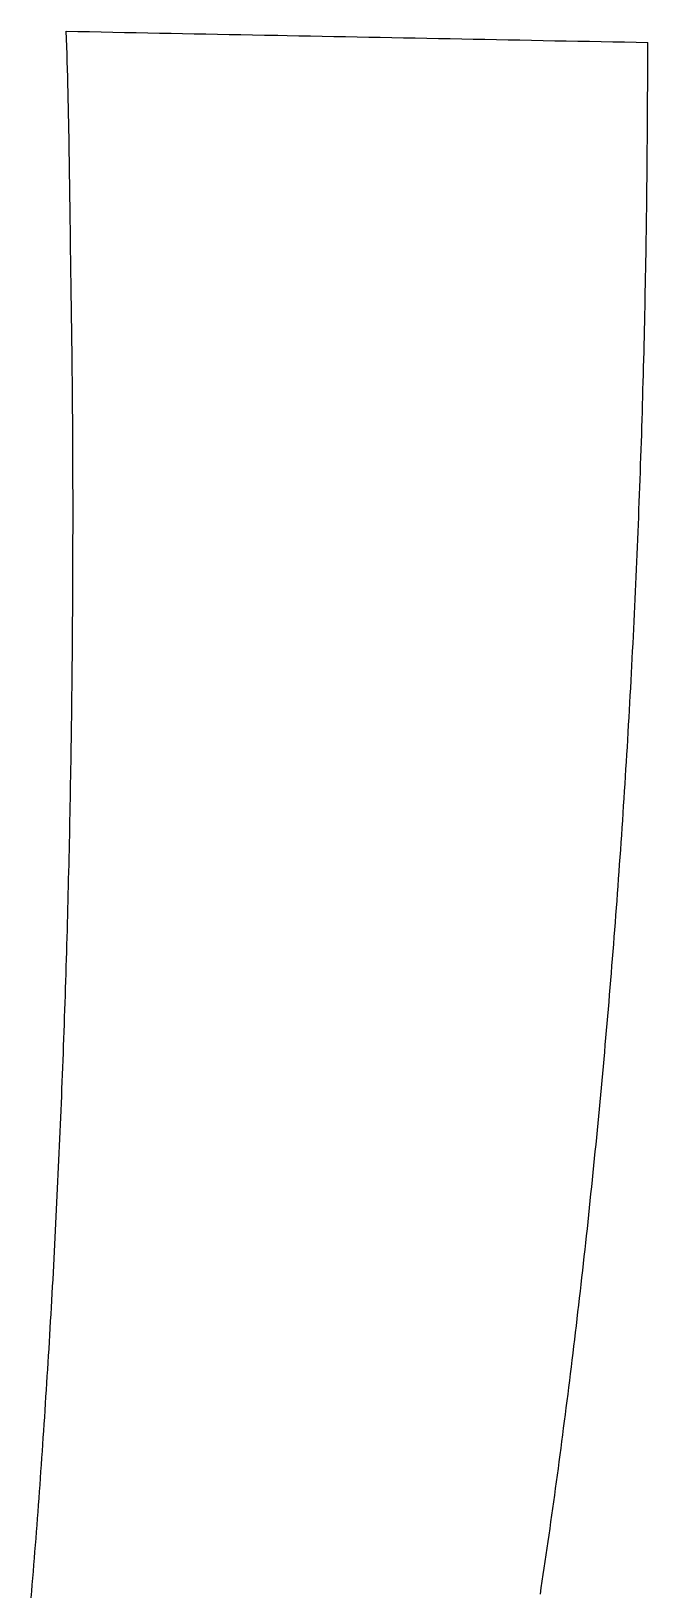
# Model space of a CAD drawing. Header units: inches. Extents: x 10 to 59099, y -255 to 18259.
# Drawn here: x 49062 to 50142, y 2741 to 5478 of the extents above; entities that cross this region are included whole.
import ezdxf

# ---------------------------------------------------------------- set-up
doc = ezdxf.new("R2010")
doc.units = ezdxf.units.IN
doc.header["$MEASUREMENT"] = 0
doc.layers.add('VFDE_Folienkante 3dpoly', color=181, linetype='Continuous')

msp = doc.modelspace()

# ---------------------------------------------------------------- linework, layer by layer
at = {"layer": 'VFDE_Folienkante 3dpoly'}
for p, q in [((49123.6, 5477.7, 4969.9), (49144, 5477.4, 4968.6)), ((49144, 5477.4, 4968.6), (49164.4, 5477, 4967.3)), ((49164.4, 5477, 4967.3), (49184.8, 5476.6, 4966)), ((49184.8, 5476.6, 4966), (49205.1, 5476.2, 4964.7)), ((49205.1, 5476.2, 4964.7), (49225.5, 5475.8, 4963.5)), ((49225.5, 5475.8, 4963.5), (49245.9, 5475.4, 4962.2)), ((49245.9, 5475.4, 4962.2), (49266.2, 5475, 4960.9)), ((49266.2, 5475, 4960.9), (49286.6, 5474.6, 4959.6)), ((49286.6, 5474.6, 4959.6), (49307, 5474.2, 4958.3)), ((49307, 5474.2, 4958.3), (49327.4, 5473.8, 4957)), ((49327.4, 5473.8, 4957), (49347.7, 5473.4, 4955.7)), ((49347.7, 5473.4, 4955.7), (49368.1, 5473, 4954.5)), ((49368.1, 5473, 4954.5), (49388.5, 5472.6, 4953.2)), ((49388.5, 5472.6, 4953.2), (49408.8, 5472.2, 4951.9)), ((49408.8, 5472.2, 4951.9), (49429.2, 5471.8, 4950.6)), ((49429.2, 5471.8, 4950.6), (49449.6, 5471.4, 4949.3)), ((49449.6, 5471.4, 4949.3), (49470.8, 5471, 4948)), ((49470.8, 5471, 4948), (49493.9, 5470.6, 4946.6)), ((49493.9, 5470.6, 4946.6), (49510.7, 5470.3, 4945.5)), ((49510.7, 5470.3, 4945.5), (49531.1, 5469.9, 4944.2)), ((49531.1, 5469.9, 4944.2), (49551.4, 5469.5, 4943)), ((49551.4, 5469.5, 4943), (49571.8, 5469.1, 4941.7)), ((49571.8, 5469.1, 4941.7), (49592.2, 5468.7, 4940.4)), ((49592.2, 5468.7, 4940.4), (49612.6, 5468.3, 4939.2)), ((49612.6, 5468.3, 4939.2), (49632.9, 5467.9, 4937.9)), ((49632.9, 5467.9, 4937.9), (49653.3, 5467.5, 4936.6)), ((49653.3, 5467.5, 4936.6), (49673.7, 5467.1, 4935.3)), ((49673.7, 5467.1, 4935.3), (49694, 5466.7, 4934.1)), ((49694, 5466.7, 4934.1), (49714.4, 5466.3, 4932.8)), ((49714.4, 5466.3, 4932.8), (49734.8, 5465.9, 4931.5)), ((49734.8, 5465.9, 4931.5), (49755.2, 5465.6, 4930.2)), ((49755.2, 5465.6, 4930.2), (49775.5, 5465.2, 4928.9)), ((49775.5, 5465.2, 4928.9), (49795.9, 5464.8, 4927.5)), ((49795.9, 5464.8, 4927.5), (49816.3, 5464.4, 4926.2)), ((49816.3, 5464.4, 4926.2), (49836.6, 5464, 4924.9)), ((49836.6, 5464, 4924.9), (49857, 5463.6, 4923.6)), ((49857, 5463.6, 4923.6), (49877.4, 5463.2, 4922.3)), ((49877.4, 5463.2, 4922.3), (49897.7, 5462.8, 4920.9)), ((49897.7, 5462.8, 4920.9), (49918.1, 5462.4, 4919.6)), ((49918.1, 5462.4, 4919.6), (49938.5, 5462, 4918.4)), ((49938.5, 5462, 4918.4), (49958.9, 5461.6, 4917.1)), ((49958.9, 5461.6, 4917.1), (49979.2, 5461.2, 4915.8)), ((49979.2, 5461.2, 4915.8), (49999.6, 5460.8, 4914.6)), ((49999.6, 5460.8, 4914.6), (50020, 5460.5, 4913.4)), ((50020, 5460.5, 4913.4), (50040.4, 5460.1, 4912.2)), ((50040.4, 5460.1, 4912.2), (50060.7, 5459.7, 4911.1)), ((50060.7, 5459.7, 4911.1), (50081.1, 5459.3, 4910)), ((50081.1, 5459.3, 4910), (50101.5, 5458.9, 4908.9)), ((50101.5, 5458.9, 4908.9), (50121.9, 5458.5, 4907.8)), ((50121.9, 5458.5, 4907.8), (50142.3, 5458.1, 4906.7))]:
    msp.add_line(p, q, dxfattribs=at)
at = {"layer": 'VFDE_Folienkante 3dpoly', "color": 2}
for p, q in [((49124.1, 5464.4, 4970), (49123.6, 5477.7, 4969.9)), ((49124.5, 5451.1, 4970), (49124.1, 5464.4, 4970)), ((49124.9, 5437.8, 4970.1), (49124.5, 5451.1, 4970)), ((50142.2, 5444.8, 4906.8), (50142.3, 5458.1, 4906.7)), ((49125.2, 5424.5, 4970.1), (49124.9, 5437.8, 4970.1)), ((49125.6, 5411.2, 4970.1), (49125.2, 5424.5, 4970.1)), ((50142.2, 5431.6, 4906.8), (50142.2, 5444.8, 4906.8)), ((50142.2, 5418.3, 4906.9), (50142.2, 5431.6, 4906.8)), ((50142.2, 5405.1, 4906.9), (50142.2, 5418.3, 4906.9)), ((49126, 5397.9, 4970), (49125.6, 5411.2, 4970.1)), ((49126.3, 5384.6, 4969.9), (49126, 5397.9, 4970)), ((50142.1, 5391.8, 4906.9), (50142.2, 5405.1, 4906.9)), ((50142.1, 5378.6, 4906.8), (50142.1, 5391.8, 4906.9)), ((49126.7, 5371.2, 4969.8), (49126.3, 5384.6, 4969.9)), ((49127, 5357.9, 4969.5), (49126.7, 5371.2, 4969.8)), ((50142, 5365.3, 4906.7), (50142.1, 5378.6, 4906.8)), ((50142, 5352.1, 4906.6), (50142, 5365.3, 4906.7)), ((49127.3, 5344.6, 4969.3), (49127, 5357.9, 4969.5)), ((49127.6, 5331.3, 4968.9), (49127.3, 5344.6, 4969.3)), ((50141.9, 5338.8, 4906.3), (50142, 5352.1, 4906.6)), ((50141.9, 5325.6, 4906), (50141.9, 5338.8, 4906.3)), ((49127.8, 5318, 4968.5), (49127.6, 5331.3, 4968.9)), ((49128.1, 5304.7, 4968.1), (49127.8, 5318, 4968.5)), ((50141.7, 5299.1, 4905.3), (50141.8, 5312.3, 4905.7)), ((50141.8, 5312.3, 4905.7), (50141.9, 5325.6, 4906)), ((49128.3, 5291.4, 4967.6), (49128.1, 5304.7, 4968.1)), ((49128.6, 5278.1, 4967.1), (49128.3, 5291.4, 4967.6)), ((50141.5, 5272.6, 4904.3), (50141.6, 5285.8, 4904.8)), ((50141.6, 5285.8, 4904.8), (50141.7, 5299.1, 4905.3)), ((49128.8, 5264.8, 4966.5), (49128.6, 5278.1, 4967.1)), ((49129, 5251.5, 4965.9), (49128.8, 5264.8, 4966.5)), ((50141.3, 5246.1, 4903.1), (50141.4, 5259.3, 4903.7)), ((50141.4, 5259.3, 4903.7), (50141.5, 5272.6, 4904.3)), ((49129.2, 5238.2, 4965.2), (49129, 5251.5, 4965.9)), ((49129.4, 5224.9, 4964.5), (49129.2, 5238.2, 4965.2)), ((50141, 5219.6, 4901.7), (50141.2, 5232.8, 4902.4)), ((50141.2, 5232.8, 4902.4), (50141.3, 5246.1, 4903.1)), ((49129.6, 5211.6, 4963.7), (49129.4, 5224.9, 4964.5)), ((49129.8, 5198.3, 4963), (49129.6, 5211.6, 4963.7)), ((50140.7, 5193.1, 4900.1), (50140.9, 5206.4, 4900.9)), ((50140.9, 5206.4, 4900.9), (50141, 5219.6, 4901.7)), ((49130, 5185, 4962.1), (49129.8, 5198.3, 4963)), ((49130.1, 5171.7, 4961.3), (49130, 5185, 4962.1)), ((50140.4, 5166.7, 4898.4), (50140.6, 5179.9, 4899.3)), ((50140.6, 5179.9, 4899.3), (50140.7, 5193.1, 4900.1)), ((49130.3, 5158.4, 4960.4), (49130.1, 5171.7, 4961.3)), ((49130.5, 5145.1, 4959.5), (49130.3, 5158.4, 4960.4)), ((49130.7, 5131.8, 4958.6), (49130.5, 5145.1, 4959.5)), ((50140, 5140.2, 4896.6), (50140.2, 5153.5, 4897.5)), ((50140.2, 5153.5, 4897.5), (50140.4, 5166.7, 4898.4)), ((49130.8, 5118.6, 4957.7), (49130.7, 5131.8, 4958.6)), ((49131, 5105.3, 4956.7), (49130.8, 5118.6, 4957.7)), ((50139.6, 5113.8, 4894.8), (50139.8, 5127, 4895.7)), ((50139.8, 5127, 4895.7), (50140, 5140.2, 4896.6)), ((49131.2, 5092, 4955.7), (49131, 5105.3, 4956.7)), ((49131.4, 5078.7, 4954.7), (49131.2, 5092, 4955.7)), ((50139.2, 5087.4, 4892.8), (50139.4, 5100.6, 4893.8)), ((50139.4, 5100.6, 4893.8), (50139.6, 5113.8, 4894.8)), ((49131.6, 5065.4, 4953.6), (49131.4, 5078.7, 4954.7)), ((49131.8, 5052.2, 4952.6), (49131.6, 5065.4, 4953.6)), ((50138.8, 5060.9, 4890.8), (50139, 5074.1, 4891.8)), ((50139, 5074.1, 4891.8), (50139.2, 5087.4, 4892.8)), ((49132, 5038.9, 4951.5), (49131.8, 5052.2, 4952.6)), ((49132.2, 5025.6, 4950.4), (49132, 5038.9, 4951.5)), ((50138.3, 5034.5, 4888.7), (50138.5, 5047.7, 4889.8)), ((50138.5, 5047.7, 4889.8), (50138.8, 5060.9, 4890.8)), ((49132.3, 5012.3, 4949.3), (49132.2, 5025.6, 4950.4)), ((49132.5, 4999.1, 4948.1), (49132.3, 5012.3, 4949.3)), ((50137.5, 4994.9, 4885.4), (50137.8, 5008.1, 4886.6)), ((50137.8, 5008.1, 4886.6), (50138, 5021.3, 4887.6)), ((50138, 5021.3, 4887.6), (50138.3, 5034.5, 4888.7)), ((49132.7, 4985.8, 4946.9), (49132.5, 4999.1, 4948.1)), ((49132.9, 4972.6, 4945.7), (49132.7, 4985.8, 4946.9)), ((50136.9, 4968.5, 4883.2), (50137.2, 4981.7, 4884.3)), ((50137.2, 4981.7, 4884.3), (50137.5, 4994.9, 4885.4)), ((49133.1, 4959.3, 4944.5), (49132.9, 4972.6, 4945.7)), ((49133.2, 4946, 4943.2), (49133.1, 4959.3, 4944.5)), ((50136.3, 4942.1, 4880.8), (50136.6, 4955.3, 4882)), ((50136.6, 4955.3, 4882), (50136.9, 4968.5, 4883.2)), ((49133.4, 4932.8, 4941.9), (49133.2, 4946, 4943.2)), ((49133.6, 4919.5, 4940.6), (49133.4, 4932.8, 4941.9)), ((50135.7, 4915.7, 4878.3), (50136, 4928.9, 4879.6)), ((50136, 4928.9, 4879.6), (50136.3, 4942.1, 4880.8)), ((49133.7, 4906.3, 4939.2), (49133.6, 4919.5, 4940.6)), ((49133.9, 4893, 4937.8), (49133.7, 4906.3, 4939.2)), ((50135, 4889.3, 4875.7), (50135.3, 4902.5, 4877)), ((50135.3, 4902.5, 4877), (50135.7, 4915.7, 4878.3)), ((49134, 4879.8, 4936.4), (49133.9, 4893, 4937.8)), ((49134.2, 4866.6, 4934.9), (49134, 4879.8, 4936.4)), ((50134.3, 4862.9, 4873), (50134.6, 4876.1, 4874.4)), ((50134.6, 4876.1, 4874.4), (50135, 4889.3, 4875.7)), ((49134.3, 4853.3, 4933.5), (49134.2, 4866.6, 4934.9)), ((49134.5, 4840.1, 4931.9), (49134.3, 4853.3, 4933.5)), ((50133.6, 4836.6, 4870.2), (50133.9, 4849.8, 4871.6)), ((50133.9, 4849.8, 4871.6), (50134.3, 4862.9, 4873)), ((49134.6, 4826.9, 4930.4), (49134.5, 4840.1, 4931.9)), ((49134.7, 4813.6, 4928.8), (49134.6, 4826.9, 4930.4)), ((50132.8, 4810.3, 4867.2), (50133.2, 4823.4, 4868.7)), ((50133.2, 4823.4, 4868.7), (50133.6, 4836.6, 4870.2)), ((49134.8, 4800.4, 4927.2), (49134.7, 4813.6, 4928.8)), ((49134.9, 4787.2, 4925.5), (49134.8, 4800.4, 4927.2)), ((50132, 4783.9, 4864.1), (50132.4, 4797.1, 4865.7)), ((50132.4, 4797.1, 4865.7), (50132.8, 4810.3, 4867.2)), ((49135, 4774, 4923.8), (49134.9, 4787.2, 4925.5)), ((49135, 4760.8, 4922.1), (49135, 4774, 4923.8)), ((50131.1, 4757.6, 4860.8), (50131.6, 4770.8, 4862.5)), ((50131.6, 4770.8, 4862.5), (50132, 4783.9, 4864.1)), ((49135.1, 4747.6, 4920.3), (49135, 4760.8, 4922.1)), ((49135.2, 4734.4, 4918.5), (49135.1, 4747.6, 4920.3)), ((49135.2, 4721.2, 4916.7), (49135.2, 4734.4, 4918.5)), ((50130.3, 4731.4, 4857.4), (50130.7, 4744.5, 4859.2)), ((50130.7, 4744.5, 4859.2), (50131.1, 4757.6, 4860.8)), ((49135.3, 4708, 4914.8), (49135.2, 4721.2, 4916.7)), ((49135.3, 4694.8, 4912.9), (49135.3, 4708, 4914.8)), ((50129.3, 4705.1, 4853.9), (50129.8, 4718.2, 4855.7)), ((50129.8, 4718.2, 4855.7), (50130.3, 4731.4, 4857.4)), ((49135.3, 4681.7, 4911), (49135.3, 4694.8, 4912.9)), ((49135.4, 4668.5, 4909.1), (49135.3, 4681.7, 4911)), ((50128.4, 4678.9, 4850.3), (50128.9, 4692, 4852.1)), ((50128.9, 4692, 4852.1), (50129.3, 4705.1, 4853.9)), ((49135.4, 4655.3, 4907.1), (49135.4, 4668.5, 4909.1)), ((49135.4, 4642.2, 4905), (49135.4, 4655.3, 4907.1)), ((50126.9, 4639.5, 4844.5), (50127.4, 4652.6, 4846.5)), ((50127.4, 4652.6, 4846.5), (50127.9, 4665.7, 4848.4)), ((50127.9, 4665.7, 4848.4), (50128.4, 4678.9, 4850.3)), ((49135.4, 4629, 4903), (49135.4, 4642.2, 4905)), ((49135.4, 4615.8, 4900.9), (49135.4, 4629, 4903)), ((50125.9, 4613.3, 4840.5), (50126.4, 4626.4, 4842.5)), ((50126.4, 4626.4, 4842.5), (50126.9, 4639.5, 4844.5)), ((49135.3, 4589.6, 4896.6), (49135.4, 4602.7, 4898.8)), ((49135.4, 4602.7, 4898.8), (49135.4, 4615.8, 4900.9)), ((50124.8, 4587.2, 4836.4), (50125.4, 4600.3, 4838.5)), ((50125.4, 4600.3, 4838.5), (50125.9, 4613.3, 4840.5)), ((49135.3, 4576.4, 4894.4), (49135.3, 4589.6, 4896.6)), ((49135.3, 4563.3, 4892.2), (49135.3, 4576.4, 4894.4)), ((50123.7, 4561, 4832.2), (50124.3, 4574.1, 4834.3)), ((50124.3, 4574.1, 4834.3), (50124.8, 4587.2, 4836.4)), ((49135.2, 4550.2, 4890), (49135.3, 4563.3, 4892.2)), ((49135.2, 4537, 4887.7), (49135.2, 4550.2, 4890)), ((50122.6, 4534.9, 4827.8), (50123.2, 4548, 4830)), ((50123.2, 4548, 4830), (50123.7, 4561, 4832.2)), ((49135.1, 4523.9, 4885.4), (49135.2, 4537, 4887.7)), ((49135.1, 4510.8, 4883), (49135.1, 4523.9, 4885.4)), ((50121.5, 4508.8, 4823.3), (50122, 4521.8, 4825.6)), ((50122, 4521.8, 4825.6), (50122.6, 4534.9, 4827.8)), ((49135, 4497.7, 4880.6), (49135.1, 4510.8, 4883)), ((49135, 4484.6, 4878.2), (49135, 4497.7, 4880.6)), ((50120.3, 4482.7, 4818.7), (50120.9, 4495.8, 4821.1)), ((50120.9, 4495.8, 4821.1), (50121.5, 4508.8, 4823.3)), ((49134.8, 4458.4, 4873.3), (49134.9, 4471.5, 4875.8)), ((49134.9, 4471.5, 4875.8), (49135, 4484.6, 4878.2)), ((50119, 4456.7, 4814), (50119.6, 4469.7, 4816.4)), ((50119.6, 4469.7, 4816.4), (50120.3, 4482.7, 4818.7)), ((49134.6, 4432.3, 4868.3), (49134.7, 4445.3, 4870.8)), ((49134.7, 4445.3, 4870.8), (49134.8, 4458.4, 4873.3)), ((50117.8, 4430.6, 4809.2), (50118.4, 4443.6, 4811.6)), ((50118.4, 4443.6, 4811.6), (50119, 4456.7, 4814)), ((49134.3, 4393.1, 4860.5), (49134.4, 4406.1, 4863.2)), ((49134.4, 4406.1, 4863.2), (49134.5, 4419.2, 4865.8)), ((49134.5, 4419.2, 4865.8), (49134.6, 4432.3, 4868.3)), ((50116.5, 4404.6, 4804.2), (50117.1, 4417.6, 4806.7)), ((50117.1, 4417.6, 4806.7), (50117.8, 4430.6, 4809.2)), ((49134.1, 4367, 4855.2), (49134.2, 4380, 4857.9)), ((49134.2, 4380, 4857.9), (49134.3, 4393.1, 4860.5)), ((50114.5, 4365.6, 4796.6), (50115.1, 4378.6, 4799.1)), ((50115.1, 4378.6, 4799.1), (50115.8, 4391.6, 4801.7)), ((50115.8, 4391.6, 4801.7), (50116.5, 4404.6, 4804.2)), ((49133.8, 4340.9, 4849.7), (49133.9, 4353.9, 4852.5)), ((49133.9, 4353.9, 4852.5), (49134.1, 4367, 4855.2)), ((50113.1, 4339.7, 4791.3), (50113.8, 4352.7, 4793.9)), ((50113.8, 4352.7, 4793.9), (50114.5, 4365.6, 4796.6)), ((49133.5, 4314.9, 4844.2), (49133.7, 4327.9, 4847)), ((49133.7, 4327.9, 4847), (49133.8, 4340.9, 4849.7)), ((50111.7, 4313.8, 4785.9), (50112.4, 4326.7, 4788.6)), ((50112.4, 4326.7, 4788.6), (50113.1, 4339.7, 4791.3)), ((49133.2, 4288.9, 4838.4), (49133.4, 4301.9, 4841.3)), ((49133.4, 4301.9, 4841.3), (49133.5, 4314.9, 4844.2)), ((50110.2, 4287.9, 4780.4), (50111, 4300.8, 4783.2)), ((50111, 4300.8, 4783.2), (50111.7, 4313.8, 4785.9)), ((49132.9, 4262.9, 4832.6), (49133, 4275.9, 4835.5)), ((49133, 4275.9, 4835.5), (49133.2, 4288.9, 4838.4)), ((50108.7, 4262, 4774.8), (50109.5, 4274.9, 4777.6)), ((50109.5, 4274.9, 4777.6), (50110.2, 4287.9, 4780.4)), ((49132.5, 4236.9, 4826.6), (49132.7, 4249.9, 4829.6)), ((49132.7, 4249.9, 4829.6), (49132.9, 4262.9, 4832.6)), ((50107.2, 4236.2, 4769), (50108, 4249.1, 4771.9)), ((50108, 4249.1, 4771.9), (50108.7, 4262, 4774.8)), ((49132.1, 4211, 4820.6), (49132.3, 4223.9, 4823.6)), ((49132.3, 4223.9, 4823.6), (49132.5, 4236.9, 4826.6)), ((50105.7, 4210.4, 4763.2), (50106.5, 4223.3, 4766.1)), ((50106.5, 4223.3, 4766.1), (50107.2, 4236.2, 4769)), ((49131.7, 4185.1, 4814.3), (49131.9, 4198, 4817.5)), ((49131.9, 4198, 4817.5), (49132.1, 4211, 4820.6)), ((50104.1, 4184.6, 4757.2), (50104.9, 4197.5, 4760.2)), ((50104.9, 4197.5, 4760.2), (50105.7, 4210.4, 4763.2)), ((49131.2, 4159.2, 4808), (49131.5, 4172.1, 4811.2)), ((49131.5, 4172.1, 4811.2), (49131.7, 4185.1, 4814.3)), ((50102.5, 4158.8, 4751.1), (50103.3, 4171.7, 4754.1)), ((50103.3, 4171.7, 4754.1), (50104.1, 4184.6, 4757.2)), ((49130.5, 4120.5, 4798.3), (49130.8, 4133.4, 4801.5)), ((49130.8, 4133.4, 4801.5), (49131, 4146.3, 4804.8)), ((49131, 4146.3, 4804.8), (49131.2, 4159.2, 4808)), ((50100, 4120.3, 4741.6), (50100.9, 4133.1, 4744.8)), ((50100.9, 4133.1, 4744.8), (50101.7, 4146, 4747.9)), ((50101.7, 4146, 4747.9), (50102.5, 4158.8, 4751.1)), ((49130, 4094.7, 4791.6), (49130.3, 4107.6, 4795)), ((49130.3, 4107.6, 4795), (49130.5, 4120.5, 4798.3)), ((50098.3, 4094.6, 4735.2), (50099.2, 4107.4, 4738.5)), ((50099.2, 4107.4, 4738.5), (50100, 4120.3, 4741.6)), ((49129.5, 4068.9, 4784.8), (49129.7, 4081.8, 4788.2)), ((49129.7, 4081.8, 4788.2), (49130, 4094.7, 4791.6)), ((50096.6, 4069, 4728.7), (50097.5, 4081.8, 4732)), ((50097.5, 4081.8, 4732), (50098.3, 4094.6, 4735.2)), ((49128.9, 4043.2, 4777.9), (49129.2, 4056.1, 4781.4)), ((49129.2, 4056.1, 4781.4), (49129.5, 4068.9, 4784.8)), ((50094.8, 4043.4, 4722), (50095.7, 4056.2, 4725.4)), ((50095.7, 4056.2, 4725.4), (50096.6, 4069, 4728.7)), ((49128.3, 4017.5, 4770.9), (49128.6, 4030.4, 4774.4)), ((49128.6, 4030.4, 4774.4), (49128.9, 4043.2, 4777.9)), ((50093, 4017.8, 4715.2), (50093.9, 4030.6, 4718.6)), ((50093.9, 4030.6, 4718.6), (50094.8, 4043.4, 4722)), ((49127.7, 3991.9, 4763.8), (49128, 4004.7, 4767.4)), ((49128, 4004.7, 4767.4), (49128.3, 4017.5, 4770.9)), ((50091.2, 3992.3, 4708.3), (50092.1, 4005, 4711.8)), ((50092.1, 4005, 4711.8), (50093, 4017.8, 4715.2)), ((49127.1, 3966.3, 4756.5), (49127.4, 3979.1, 4760.1)), ((49127.4, 3979.1, 4760.1), (49127.7, 3991.9, 4763.8)), ((50089.4, 3966.8, 4701.3), (50090.3, 3979.5, 4704.8)), ((50090.3, 3979.5, 4704.8), (50091.2, 3992.3, 4708.3)), ((49126.1, 3927.9, 4745.4), (49126.4, 3940.7, 4749.1)), ((49126.4, 3940.7, 4749.1), (49126.7, 3953.5, 4752.8)), ((49126.7, 3953.5, 4752.8), (49127.1, 3966.3, 4756.5)), ((50086.5, 3928.6, 4690.5), (50087.5, 3941.3, 4694.1)), ((50087.5, 3941.3, 4694.1), (50088.4, 3954.1, 4697.7)), ((50088.4, 3954.1, 4697.7), (50089.4, 3966.8, 4701.3)), ((49125.4, 3902.4, 4737.8), (49125.7, 3915.1, 4741.6)), ((49125.7, 3915.1, 4741.6), (49126.1, 3927.9, 4745.4)), ((50084.6, 3903.2, 4683.2), (50085.5, 3915.9, 4686.9)), ((50085.5, 3915.9, 4686.9), (50086.5, 3928.6, 4690.5)), ((49124.6, 3876.9, 4730.1), (49125, 3889.6, 4733.9)), ((49125, 3889.6, 4733.9), (49125.4, 3902.4, 4737.8)), ((50082.6, 3877.8, 4675.8), (50083.6, 3890.5, 4679.5)), ((50083.6, 3890.5, 4679.5), (50084.6, 3903.2, 4683.2)), ((49123.9, 3851.4, 4722.2), (49124.3, 3864.1, 4726.2)), ((49124.3, 3864.1, 4726.2), (49124.6, 3876.9, 4730.1)), ((50080.6, 3852.5, 4668.2), (50081.6, 3865.2, 4672)), ((50081.6, 3865.2, 4672), (50082.6, 3877.8, 4675.8)), ((49123.1, 3826, 4714.3), (49123.5, 3838.7, 4718.3)), ((49123.5, 3838.7, 4718.3), (49123.9, 3851.4, 4722.2)), ((50078.6, 3827.2, 4660.5), (50079.6, 3839.9, 4664.4)), ((50079.6, 3839.9, 4664.4), (50080.6, 3852.5, 4668.2)), ((49122.3, 3800.6, 4706.2), (49122.7, 3813.3, 4710.3)), ((49122.7, 3813.3, 4710.3), (49123.1, 3826, 4714.3)), ((50076.5, 3802, 4652.7), (50077.5, 3814.6, 4656.6)), ((50077.5, 3814.6, 4656.6), (50078.6, 3827.2, 4660.5)), ((49121.5, 3775.3, 4698), (49121.9, 3788, 4702.2)), ((49121.9, 3788, 4702.2), (49122.3, 3800.6, 4706.2)), ((50073.3, 3764.2, 4640.8), (50074.4, 3776.8, 4644.8)), ((50074.4, 3776.8, 4644.8), (50075.4, 3789.4, 4648.7)), ((50075.4, 3789.4, 4648.7), (50076.5, 3802, 4652.7)), ((49120.2, 3737.4, 4685.5), (49120.6, 3750, 4689.7)), ((49120.6, 3750, 4689.7), (49121, 3762.7, 4693.9)), ((49121, 3762.7, 4693.9), (49121.5, 3775.3, 4698)), ((50071.2, 3739, 4632.7), (50072.2, 3751.6, 4636.7)), ((50072.2, 3751.6, 4636.7), (50073.3, 3764.2, 4640.8)), ((49119.3, 3712.2, 4677), (49119.7, 3724.8, 4681.3)), ((49119.7, 3724.8, 4681.3), (49120.2, 3737.4, 4685.5)), ((50069, 3713.9, 4624.4), (50070.1, 3726.5, 4628.6)), ((50070.1, 3726.5, 4628.6), (50071.2, 3739, 4632.7)), ((49118.4, 3687, 4668.4), (49118.8, 3699.6, 4672.7)), ((49118.8, 3699.6, 4672.7), (49119.3, 3712.2, 4677)), ((50066.8, 3688.8, 4616.1), (50067.9, 3701.4, 4620.3)), ((50067.9, 3701.4, 4620.3), (50069, 3713.9, 4624.4)), ((49117.4, 3661.8, 4659.7), (49117.9, 3674.4, 4664.1)), ((49117.9, 3674.4, 4664.1), (49118.4, 3687, 4668.4)), ((50064.5, 3663.8, 4607.6), (50065.6, 3676.3, 4611.9)), ((50065.6, 3676.3, 4611.9), (50066.8, 3688.8, 4616.1)), ((49116.5, 3636.7, 4650.8), (49116.9, 3649.3, 4655.3)), ((49116.9, 3649.3, 4655.3), (49117.4, 3661.8, 4659.7)), ((50062.2, 3638.8, 4599.1), (50063.4, 3651.3, 4603.4)), ((50063.4, 3651.3, 4603.4), (50064.5, 3663.8, 4607.6)), ((49115.5, 3611.7, 4641.8), (49116, 3624.2, 4646.3)), ((49116, 3624.2, 4646.3), (49116.5, 3636.7, 4650.8)), ((50058.8, 3601.4, 4586), (50059.9, 3613.9, 4590.4)), ((50059.9, 3613.9, 4590.4), (50061.1, 3626.4, 4594.7)), ((50061.1, 3626.4, 4594.7), (50062.2, 3638.8, 4599.1)), ((49113.9, 3574.2, 4628.1), (49114.4, 3586.7, 4632.7)), ((49114.4, 3586.7, 4632.7), (49115, 3599.2, 4637.3)), ((49115, 3599.2, 4637.3), (49115.5, 3611.7, 4641.8)), ((50056.4, 3576.6, 4577.1), (50057.6, 3589, 4581.6)), ((50057.6, 3589, 4581.6), (50058.8, 3601.4, 4586)), ((49112.9, 3549.2, 4618.9), (49113.4, 3561.7, 4623.5)), ((49113.4, 3561.7, 4623.5), (49113.9, 3574.2, 4628.1)), ((50054, 3551.7, 4568.1), (50055.2, 3564.1, 4572.6)), ((50055.2, 3564.1, 4572.6), (50056.4, 3576.6, 4577.1)), ((49111.8, 3524.3, 4609.5), (49112.3, 3536.8, 4614.2)), ((49112.3, 3536.8, 4614.2), (49112.9, 3549.2, 4618.9)), ((50051.6, 3527, 4559), (50052.8, 3539.3, 4563.6)), ((50052.8, 3539.3, 4563.6), (50054, 3551.7, 4568.1)), ((49110.7, 3499.5, 4599.9), (49111.2, 3511.9, 4604.7)), ((49111.2, 3511.9, 4604.7), (49111.8, 3524.3, 4609.5)), ((50049.1, 3502.2, 4549.8), (50050.4, 3514.6, 4554.4)), ((50050.4, 3514.6, 4554.4), (50051.6, 3527, 4559)), ((49109.5, 3474.7, 4590.3), (49110.1, 3487.1, 4595.1)), ((49110.1, 3487.1, 4595.1), (49110.7, 3499.5, 4599.9)), ((50045.4, 3465.2, 4535.7), (50046.6, 3477.5, 4540.4)), ((50046.6, 3477.5, 4540.4), (50047.9, 3489.9, 4545.1)), ((50047.9, 3489.9, 4545.1), (50049.1, 3502.2, 4549.8)), ((49107.8, 3437.5, 4575.6), (49108.4, 3449.9, 4580.5)), ((49108.4, 3449.9, 4580.5), (49109, 3462.3, 4585.4)), ((49109, 3462.3, 4585.4), (49109.5, 3474.7, 4590.3)), ((50042.8, 3440.6, 4526.2), (50044.1, 3452.9, 4531)), ((50044.1, 3452.9, 4531), (50045.4, 3465.2, 4535.7)), ((49106.6, 3412.9, 4565.7), (49107.2, 3425.2, 4570.7)), ((49107.2, 3425.2, 4570.7), (49107.8, 3437.5, 4575.6)), ((50040.3, 3416, 4516.6), (50041.6, 3428.3, 4521.4)), ((50041.6, 3428.3, 4521.4), (50042.8, 3440.6, 4526.2)), ((49105.4, 3388.2, 4555.6), (49106, 3400.5, 4560.7)), ((49106, 3400.5, 4560.7), (49106.6, 3412.9, 4565.7)), ((50037.7, 3391.5, 4506.8), (50039, 3403.8, 4511.7)), ((50039, 3403.8, 4511.7), (50040.3, 3416, 4516.6)), ((49104.1, 3363.6, 4545.4), (49104.8, 3375.9, 4550.5)), ((49104.8, 3375.9, 4550.5), (49105.4, 3388.2, 4555.6)), ((50033.7, 3354.8, 4492), (50035, 3367, 4497)), ((50035, 3367, 4497), (50036.4, 3379.3, 4501.9)), ((50036.4, 3379.3, 4501.9), (50037.7, 3391.5, 4506.8)), ((49102.2, 3326.9, 4530), (49102.9, 3339.1, 4535.1)), ((49102.9, 3339.1, 4535.1), (49103.5, 3351.4, 4540.3)), ((49103.5, 3351.4, 4540.3), (49104.1, 3363.6, 4545.4)), ((50031, 3330.4, 4482), (50032.4, 3342.6, 4487)), ((50032.4, 3342.6, 4487), (50033.7, 3354.8, 4492)), ((49100.9, 3302.4, 4519.5), (49101.6, 3314.6, 4524.7)), ((49101.6, 3314.6, 4524.7), (49102.2, 3326.9, 4530)), ((50028.3, 3306.1, 4471.8), (50029.7, 3318.3, 4476.9)), ((50029.7, 3318.3, 4476.9), (50031, 3330.4, 4482)), ((49099.6, 3278, 4508.9), (49100.3, 3290.2, 4514.2)), ((49100.3, 3290.2, 4514.2), (49100.9, 3302.4, 4519.5)), ((50025.6, 3281.8, 4461.6), (50027, 3293.9, 4466.7)), ((50027, 3293.9, 4466.7), (50028.3, 3306.1, 4471.8)), ((49098.2, 3253.6, 4498.2), (49098.9, 3265.8, 4503.6)), ((49098.9, 3265.8, 4503.6), (49099.6, 3278, 4508.9)), ((50021.4, 3245.5, 4445.9), (50022.8, 3257.6, 4451.2)), ((50022.8, 3257.6, 4451.2), (50024.2, 3269.7, 4456.4)), ((50024.2, 3269.7, 4456.4), (50025.6, 3281.8, 4461.6)), ((49096.1, 3217.2, 4481.9), (49096.8, 3229.3, 4487.4)), ((49096.8, 3229.3, 4487.4), (49097.5, 3241.5, 4492.8)), ((49097.5, 3241.5, 4492.8), (49098.2, 3253.6, 4498.2)), ((50018.6, 3221.3, 4435.4), (50020, 3233.4, 4440.7)), ((50020, 3233.4, 4440.7), (50021.4, 3245.5, 4445.9)), ((49094.7, 3193, 4470.9), (49095.4, 3205.1, 4476.4)), ((49095.4, 3205.1, 4476.4), (49096.1, 3217.2, 4481.9)), ((50015.8, 3197.2, 4424.7), (50017.2, 3209.3, 4430.1)), ((50017.2, 3209.3, 4430.1), (50018.6, 3221.3, 4435.4)), ((49093.3, 3168.8, 4459.8), (49094, 3180.9, 4465.4)), ((49094, 3180.9, 4465.4), (49094.7, 3193, 4470.9)), ((50012.9, 3173.2, 4413.9), (50014.3, 3185.2, 4419.3)), ((50014.3, 3185.2, 4419.3), (50015.8, 3197.2, 4424.7)), ((49091.8, 3144.7, 4448.6), (49092.5, 3156.8, 4454.2)), ((49092.5, 3156.8, 4454.2), (49093.3, 3168.8, 4459.8)), ((50008.5, 3137.2, 4397.6), (50010, 3149.2, 4403.1)), ((50010, 3149.2, 4403.1), (50011.4, 3161.2, 4408.5)), ((50011.4, 3161.2, 4408.5), (50012.9, 3173.2, 4413.9)), ((49089.6, 3108.7, 4431.5), (49090.3, 3120.7, 4437.2)), ((49090.3, 3120.7, 4437.2), (49091.1, 3132.7, 4442.9)), ((49091.1, 3132.7, 4442.9), (49091.8, 3144.7, 4448.6)), ((50005.5, 3113.3, 4386.5), (50007, 3125.2, 4392)), ((50007, 3125.2, 4392), (50008.5, 3137.2, 4397.6)), ((49088, 3084.7, 4420), (49088.8, 3096.7, 4425.8)), ((49088.8, 3096.7, 4425.8), (49089.6, 3108.7, 4431.5)), ((50002.6, 3089.4, 4375.3), (50004, 3101.3, 4380.9)), ((50004, 3101.3, 4380.9), (50005.5, 3113.3, 4386.5)), ((49086.5, 3060.8, 4408.4), (49087.3, 3072.7, 4414.2)), ((49087.3, 3072.7, 4414.2), (49088, 3084.7, 4420)), ((49998, 3053.7, 4358.4), (49999.5, 3065.6, 4364)), ((49999.5, 3065.6, 4364), (50001, 3077.5, 4369.7)), ((50001, 3077.5, 4369.7), (50002.6, 3089.4, 4375.3)), ((49084.9, 3036.9, 4396.6), (49085.7, 3048.9, 4402.5)), ((49085.7, 3048.9, 4402.5), (49086.5, 3060.8, 4408.4)), ((49994.9, 3030, 4346.9), (49996.5, 3041.9, 4352.6)), ((49996.5, 3041.9, 4352.6), (49998, 3053.7, 4358.4)), ((49082.5, 3001.3, 4378.8), (49083.3, 3013.1, 4384.7)), ((49083.3, 3013.1, 4384.7), (49084.1, 3025, 4390.7)), ((49084.1, 3025, 4390.7), (49084.9, 3036.9, 4396.6)), ((49991.9, 3006.4, 4335.3), (49993.4, 3018.2, 4341.1)), ((49993.4, 3018.2, 4341.1), (49994.9, 3030, 4346.9)), ((49080.8, 2977.6, 4366.7), (49081.7, 2989.4, 4372.8)), ((49081.7, 2989.4, 4372.8), (49082.5, 3001.3, 4378.8)), ((49987.2, 2971, 4317.8), (49988.7, 2982.8, 4323.7)), ((49988.7, 2982.8, 4323.7), (49990.3, 2994.6, 4329.5)), ((49990.3, 2994.6, 4329.5), (49991.9, 3006.4, 4335.3)), ((49079.2, 2953.9, 4354.6), (49080, 2965.7, 4360.7)), ((49080, 2965.7, 4360.7), (49080.8, 2977.6, 4366.7)), ((49984, 2947.5, 4305.9), (49985.6, 2959.2, 4311.9)), ((49985.6, 2959.2, 4311.9), (49987.2, 2971, 4317.8)), ((49076.6, 2918.6, 4336.1), (49077.5, 2930.3, 4342.3)), ((49077.5, 2930.3, 4342.3), (49078.3, 2942.1, 4348.5)), ((49078.3, 2942.1, 4348.5), (49079.2, 2953.9, 4354.6)), ((49980.8, 2924.1, 4294), (49982.4, 2935.8, 4300)), ((49982.4, 2935.8, 4300), (49984, 2947.5, 4305.9)), ((49074.9, 2895.1, 4323.7), (49075.8, 2906.8, 4329.9)), ((49075.8, 2906.8, 4329.9), (49076.6, 2918.6, 4336.1)), ((49975.9, 2889, 4275.8), (49977.5, 2900.7, 4281.9)), ((49977.5, 2900.7, 4281.9), (49979.2, 2912.4, 4287.9)), ((49979.2, 2912.4, 4287.9), (49980.8, 2924.1, 4294)), ((49073.2, 2871.6, 4311.2), (49074, 2883.3, 4317.4)), ((49074, 2883.3, 4317.4), (49074.9, 2895.1, 4323.7)), ((49972.6, 2865.7, 4263.6), (49974.3, 2877.4, 4269.7)), ((49974.3, 2877.4, 4269.7), (49975.9, 2889, 4275.8)), ((49070.5, 2836.6, 4292.1), (49071.4, 2848.3, 4298.5)), ((49071.4, 2848.3, 4298.5), (49072.3, 2859.9, 4304.8)), ((49072.3, 2859.9, 4304.8), (49073.2, 2871.6, 4311.2)), ((49969.3, 2842.5, 4251.3), (49971, 2854.1, 4257.4)), ((49971, 2854.1, 4257.4), (49972.6, 2865.7, 4263.6)), ((49068.7, 2813.3, 4279.3), (49069.6, 2825, 4285.7)), ((49069.6, 2825, 4285.7), (49070.5, 2836.6, 4292.1)), ((49964.3, 2807.8, 4232.5), (49966, 2819.3, 4238.8)), ((49966, 2819.3, 4238.8), (49967.7, 2830.9, 4245)), ((49967.7, 2830.9, 4245), (49969.3, 2842.5, 4251.3)), ((49066.8, 2790.1, 4266.4), (49067.8, 2801.7, 4272.8)), ((49067.8, 2801.7, 4272.8), (49068.7, 2813.3, 4279.3)), ((49960.9, 2784.7, 4219.9), (49962.6, 2796.2, 4226.2)), ((49962.6, 2796.2, 4226.2), (49964.3, 2807.8, 4232.5)), ((49064, 2755.4, 4246.7), (49065, 2767, 4253.3)), ((49065, 2767, 4253.3), (49065.9, 2778.5, 4259.9)), ((49065.9, 2778.5, 4259.9), (49066.8, 2790.1, 4266.4)), ((49957.5, 2761.7, 4207.2), (49959.2, 2773.2, 4213.6)), ((49959.2, 2773.2, 4213.6), (49960.9, 2784.7, 4219.9)), ((49062.1, 2732.4, 4233.5), (49063.1, 2743.9, 4240.2)), ((49063.1, 2743.9, 4240.2), (49064, 2755.4, 4246.7)), ((49954.1, 2738.7, 4194.4), (49955.8, 2750.2, 4200.8)), ((49955.8, 2750.2, 4200.8), (49957.5, 2761.7, 4207.2))]:
    msp.add_line(p, q, dxfattribs=at)

doc.saveas('drawing.dxf')
